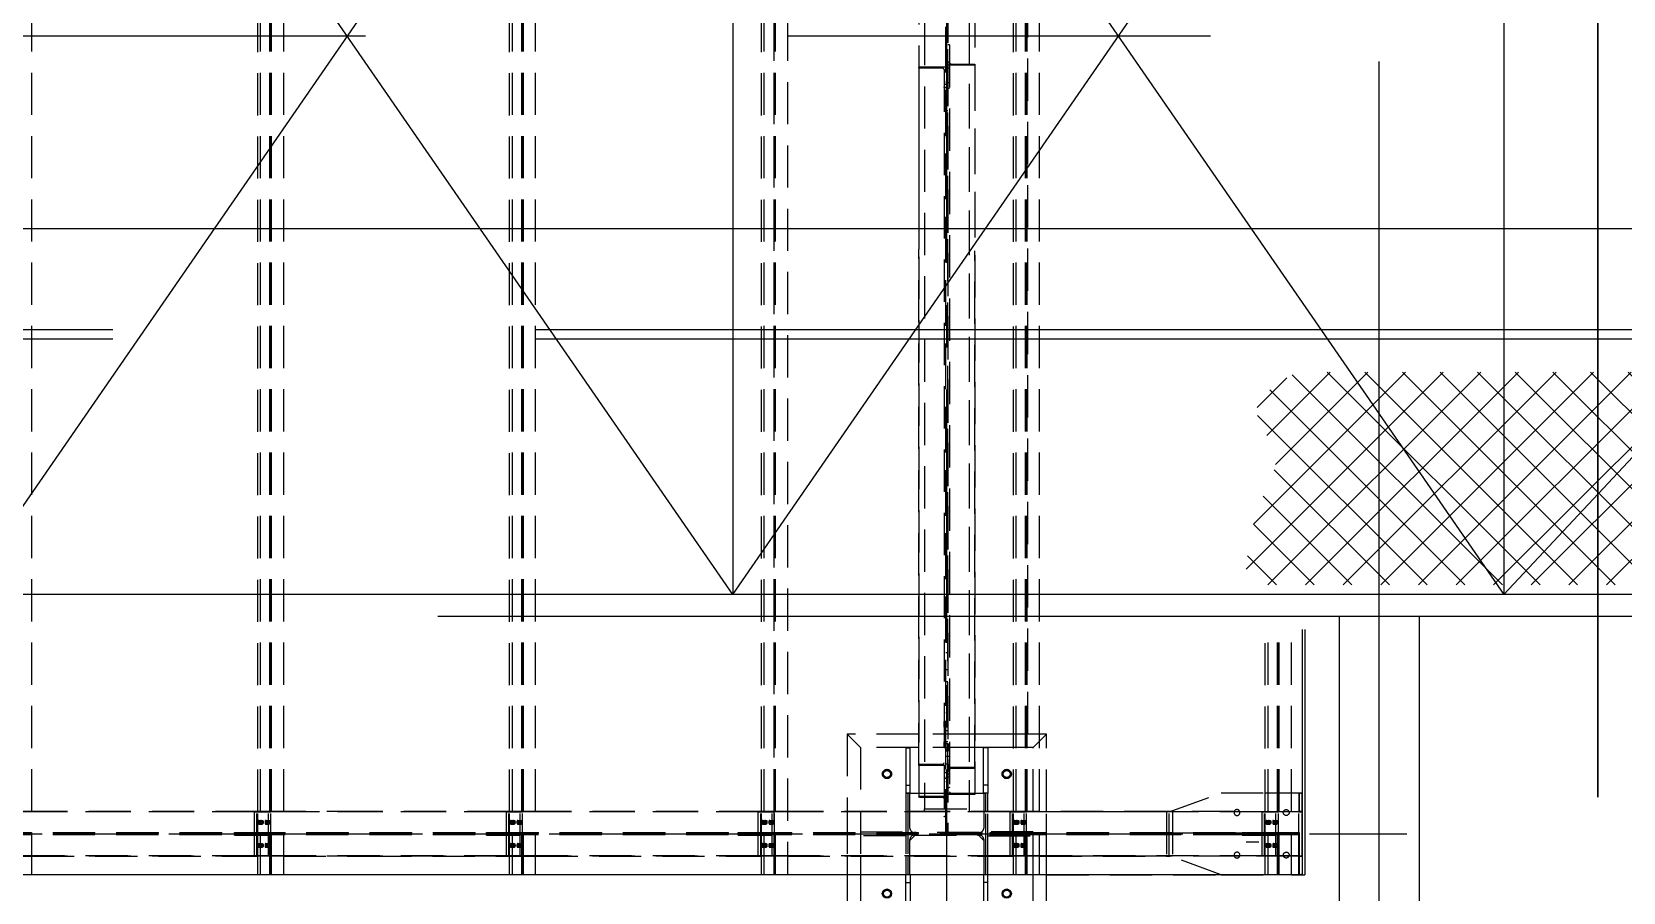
# Model space of a CAD drawing. Header units: millimetres. Extents: x 0 to 42050, y 0 to 29700.
# Drawn here: x 36921 to 37519, y 21353 to 21677 of the extents above; entities that cross this region are included whole.
import ezdxf

# ---------------------------------------------------------------- set-up
doc = ezdxf.new("R2010")
doc.units = ezdxf.units.MM
doc.header["$LTSCALE"] = 50
for name, pattern in [('CENTER2', [28.575, 19.05, -3.175, 3.175, -3.175]), ('HIDDEN2', [4.7625, 3.175, -1.5875]), ('PHANTOM', [63.5, 31.75, -6.35, 6.35, -6.35, 6.35, -6.35]), ('PHANTOM2', [31.75, 15.875, -3.175, 3.175, -3.175, 3.175, -3.175])]:
    doc.linetypes.add(name, pattern=pattern)
for name, color, linetype in [('ESTRUTURA EXISTENTE', 7, 'Continuous'), ('EXISTENTE', 8, 'PHANTOM2'), ('SDM', 7, 'Continuous'), ('TC1', 8, 'CENTER2'), ('TDM', 2, 'Continuous'), ('TR', 7, 'Continuous')]:
    doc.layers.add(name, color=color, linetype=linetype)
doc.layers.add('HIDDEN', color=8, linetype='HIDDEN2', transparency=0.4)
doc.layers.add('TLM', color=1, linetype='PHANTOM', lineweight=30)

# ---------------------------------------------------------------- blocks, each defined once
blk = doc.blocks.new('A$C0860f657')
at = {"layer": 'HIDDEN'}
for p, q in [((1079.5, -2559.3), (1079.5, 5898.7)), ((1115, 5898.7), (1115, -2559.3)), ((1116.2, -2559.3), (1116.2, 5898.7)), ((1167.1, 5898.7), (1167.1, -2559.3)), ((2026.3, -2559.3), (2026.3, 5598.7)), ((2061.8, -2559.3), (2061.8, 5598.7)), ((2063, -2559.3), (2063, 5598.7)), ((2113.9, -2559.3), (2113.9, 5598.7)), ((-1673.2, -2559.3), (-1673.2, 3748.7)), ((-814.1, -2559.3), (-814.1, 3748.7)), ((-778.6, -2559.3), (-778.6, 3748.7)), ((-777.4, -2559.3), (-777.4, 3748.7)), ((-772.3, -2559.3), (-772.3, 3748.7)), ((-726.4, -2559.3), (-726.4, 3748.7)), ((132.7, -2559.3), (132.7, 3748.7)), ((168.2, -2559.3), (168.2, 3748.7)), ((169.4, -2559.3), (169.4, 3748.7)), ((174.5, -2559.3), (174.5, 3748.7)), ((220.3, -2559.3), (220.3, 3748.7)), ((1121.3, -2559.3), (1121.3, 3699.3)), ((2068.1, -2559.3), (2068.1, 3699.3)), ((1761.7, -2400.4), (1761.7, 3589.7)), ((1769.6, 3589.7), (1769.6, -2400.4)), ((1761.7, -2148.4), (1761.7, 3530.5)), ((1761.9, -2396.3), (1761.9, 3585.7)), ((1769.5, 3585.7), (1769.5, -2396.3)), ((-824.4, -2322.8), (-824.4, 3512.2)), ((122.4, -2322.8), (122.4, 3512.2)), ((1069.2, -2322.8), (1069.2, 3512.2)), ((1682.2, 3501.2), (1682.2, -2311.8)), ((1849.2, 3511.2), (1849.2, -2321.8)), ((1849.2, 3501.2), (1849.2, -2311.8)), ((2016, -2322.8), (2016, 3512.2)), ((1769.6, -2232.3), (1769.6, 3446.5)), ((2070.7, -2030.3), (2070.7, 3219.7)), ((1660.1, 1511.6), (1660.1, -207.3)), ((1871.2, 710.7), (1871.2, -213.4)), ((1769.6, 562.6), (1772.8, 562.6)), ((1776, 560.1), (1776, -2247.3)), ((1660.1, 478.7), (1660.1, -2145.9)), ((1660.1, 478.7), (1761.7, 478.7)), ((1776, 496.1), (1761.7, 496.1)), ((1871.2, 484.7), (1769.6, 484.7)), ((1782.4, 489.6), (1868, 489.6)), ((1871.2, 487.2), (1871.2, 484.7)), ((1871.2, 484.7), (1871.2, -2154.4)), ((1871.2, 484.7), (1871.2, 484.7)), ((1748.9, 473.8), (1663.3, 473.8)), ((1755.3, 468.8), (1755.3, -2338.6)), ((1776, 474.1), (1761.7, 474.1)), ((1769.6, 423.7), (1761.7, 423.7)), ((1776, 419), (1761.7, 419)), ((1769.6, 412.2), (1755.3, 412.2)), ((1769.6, 390.2), (1755.3, 390.2)), ((1761.7, 400.8), (1758.5, 400.8)), ((1776, 397), (1761.7, 397)), ((1769.6, 335.1), (1755.3, 335.1)), ((1769.6, 313.1), (1755.3, 313.1)), ((1761.7, 279.9), (1769.6, 279.9)), ((1761.7, 231.3), (1769.6, 231.3)), ((1761.7, 215.7), (1769.6, 215.7)), ((1761.7, 118.1), (1769.6, 118.1)), ((1761.7, 53.9), (1769.6, 53.9)), ((1660.1, -2148.4), (1660.1, -207.3)), ((1871.2, -2154.4), (1871.2, -213.4)), ((2962.7, -2322.8), (2962.7, -1637.5)), ((2973.1, -2559.3), (2973.1, -1637.5)), ((3008.6, -2559.3), (3008.6, -1637.5)), ((3009.8, -2559.3), (3009.8, -1637.5)), ((3014.9, -2559.3), (3014.9, -1637.5)), ((3060.7, -2559.3), (3060.7, -1637.5)), ((3110.7, -1637.5), (3110.7, -2559.3)), ((1761.7, -1723.6), (1769.6, -1723.6)), ((1761.7, -1787.9), (1769.6, -1787.9)), ((1761.7, -1832.4), (1769.6, -1832.4)), ((1761.7, -1885.4), (1769.6, -1885.4)), ((1761.7, -1896.6), (1769.6, -1896.6)), ((1769.6, -1901), (1761.7, -1901)), ((1761.7, -1949.6), (1769.6, -1949.6)), ((1390.7, -2030.3), (1440.7, -2080.3)), ((1660.1, -2030.3), (1390.7, -2030.3)), ((1390.7, -2030.3), (1390.7, -2321.8)), ((1871.2, -2030.3), (1660.1, -2030.3)), ((1761.7, -1982.8), (1755.3, -1982.8)), ((1761.7, -2004.8), (1755.3, -2004.8)), ((1769.6, -1982.8), (1761.7, -1982.8)), ((1761.7, -1994.2), (1769.6, -1994.2)), ((1769.6, -2004.8), (1761.7, -2004.8)), ((1761.7, -2016.2), (1769.6, -2016.2)), ((2016, -2030.3), (1871.2, -2030.3)), ((2113.9, -2030.3), (2016, -2030.3)), ((2113.9, -2057.1), (2140.7, -2030.3)), ((2140.7, -2030.3), (2113.9, -2030.3)), ((2140.7, -2321.8), (2140.7, -2030.3)), ((1440.7, -2080.3), (1440.7, -2321.8)), ((1660.1, -2080.3), (1440.7, -2080.3)), ((1611.4, -2081.8), (1627.3, -2081.8)), ((1611.4, -2081.8), (1611.4, -2222.8)), ((1627.3, -2222.8), (1627.3, -2081.8)), ((1871.2, -2080.3), (1660.1, -2080.3)), ((1761.7, -2059.9), (1755.3, -2059.9)), ((1761.7, -2081.9), (1755.3, -2081.9)), ((1758.5, -2070.5), (1761.7, -2070.5)), ((1761.7, -2058.4), (1769.6, -2058.4)), ((1769.6, -2059.9), (1761.7, -2059.9)), ((1769.6, -2066.7), (1761.7, -2066.7)), ((1769.6, -2081.9), (1761.7, -2081.9)), ((1769.6, -2088.7), (1761.7, -2088.7)), ((1761.7, -2091.6), (1776, -2091.6)), ((1769.6, -2066.7), (1776, -2066.7)), ((1769.6, -2088.7), (1776, -2088.7)), ((2016, -2080.3), (1871.2, -2080.3)), ((1919.9, -2081.8), (1904, -2081.8)), ((1904, -2222.8), (1904, -2081.8)), ((1919.9, -2081.8), (1919.9, -2222.8)), ((2090.7, -2080.3), (2016, -2080.3)), ((2090.7, -2080.3), (2113.9, -2057.1)), ((2090.7, -2559.3), (2090.7, -2080.3)), ((1660.1, -2148.4), (1660.1, -2145.9)), ((1682.2, -2148.4), (1660.1, -2148.4)), ((1660.1, -2148.4), (1660.1, -2252.8)), ((1663.3, -2143.5), (1682.2, -2143.5)), ((1682.2, -2143.5), (1748.9, -2143.5)), ((1761.7, -2148.4), (1682.2, -2148.4)), ((1761.7, -2093.4), (1769.6, -2093.4)), ((1761.7, -2113.6), (1776, -2113.6)), ((1769.6, -2143.8), (1761.7, -2143.8)), ((1769.6, -2143.8), (1776, -2143.8)), ((1769.6, -2175.5), (1755.3, -2175.5)), ((1769.6, -2197.5), (1755.3, -2197.5)), ((1769.6, -2165.8), (1761.7, -2165.8)), ((1761.7, -2168.7), (1776, -2168.7)), ((1761.7, -2190.7), (1776, -2190.7)), ((1761.7, -2208.7), (1769.6, -2208.7)), ((1769.6, -2154.4), (1849.2, -2154.4)), ((1769.6, -2165.8), (1776, -2165.8)), ((1769.6, -2179.3), (1772.8, -2179.3)), ((1849.2, -2159.3), (1782.4, -2159.3)), ((1849.2, -2154.4), (1871.2, -2154.4)), ((1868, -2159.3), (1849.2, -2159.3)), ((1871.2, -2154.4), (1871.2, -2156.9)), ((1871.2, -2156.9), (1871.2, -2252.8)), ((1611.4, -2222.8), (1627.3, -2222.8)), ((1611.4, -2222.8), (1611.4, -2252.8)), ((1611.4, -2252.8), (1611.7, -2252.8)), ((1627.1, -2252.8), (1611.7, -2252.8)), ((1611.7, -2252.8), (1611.7, -2321.8)), ((1611.7, -2252.8), (1619.4, -2252.8)), ((1619.4, -2252.8), (1619.4, -2321.8)), ((1619.4, -2252.8), (1682.2, -2252.8)), ((1627.1, -2252.8), (1627.1, -2252.8)), ((1627.1, -2384.3), (1627.1, -2252.8)), ((1627.3, -2252.8), (1627.3, -2222.8)), ((1660.1, -2252.8), (1660.1, -2265.7)), ((1660.1, -2263.2), (1761.7, -2263.2)), ((1748.9, -2268.1), (1663.3, -2268.1)), ((1682.2, -2252.8), (1849.2, -2252.8)), ((1769.6, -2252.6), (1755.3, -2252.6)), ((1772.8, -2232.3), (1769.6, -2232.3)), ((1871.2, -2257.1), (1769.6, -2257.1)), ((1782.4, -2252.2), (1868, -2252.2)), ((1849.2, -2252.8), (1912, -2252.8)), ((1871.2, -2252.8), (1871.2, -2257.1)), ((1919.9, -2222.8), (1904, -2222.8)), ((1904, -2252.8), (1904, -2222.8)), ((1919.7, -2252.8), (1904.3, -2252.8)), ((1904.3, -2252.8), (1904.3, -2384.3)), ((1912, -2321.8), (1912, -2252.8)), ((1919.7, -2321.8), (1919.7, -2252.8)), ((1919.9, -2252.8), (1919.7, -2252.8)), ((1919.9, -2222.8), (1919.9, -2252.8)), ((2601.2, -2322.8), (2796.2, -2251.3)), ((2796.2, -2251.3), (2962.7, -2251.3)), ((2962.7, -2251.3), (3060.7, -2251.3)), ((3060.7, -2251.3), (3101.2, -2251.3)), ((3088.5, -2251.3), (3101.2, -2251.3)), ((3088.5, -2251.3), (3088.5, -2322.8)), ((3091.2, -2251.3), (3101.2, -2253.6)), ((3091.2, -2559.3), (3091.2, -2251.3)), ((3101.2, -2322.8), (3101.2, -2251.3)), ((-1673.2, -2321.8), (-1771.2, -2321.8)), ((-1673.2, -2322.8), (-1771.2, -2322.8)), ((-824.4, -2321.8), (-1673.2, -2321.8)), ((-836.4, -2322.8), (-1673.2, -2322.8)), ((-824.4, -2322.8), (-1673.2, -2322.8)), ((-836.4, -2322.8), (-784.3, -2322.8)), ((-836.4, -2400.6), (-836.4, -2322.8)), ((-827.5, -2487.8), (-827.5, -2322.8)), ((-726.4, -2321.8), (-824.4, -2321.8)), ((-726.4, -2322.8), (-824.4, -2322.8)), ((-824.4, -2487.8), (-824.4, -2322.8)), ((-784.3, -2322.8), (-775.4, -2322.8)), ((-784.3, -2487.8), (-784.3, -2322.8)), ((-775.4, -2487.8), (-775.4, -2322.8)), ((-405.3, -2321.8), (-726.4, -2321.8)), ((110.4, -2322.8), (-726.4, -2322.8)), ((122.4, -2322.8), (-726.4, -2322.8)), ((122.4, -2321.8), (-405.3, -2321.8)), ((110.4, -2322.8), (162.5, -2322.8)), ((110.4, -2400.6), (110.4, -2322.8)), ((119.3, -2487.8), (119.3, -2322.8)), ((220.3, -2321.8), (122.4, -2321.8)), ((220.3, -2322.8), (122.4, -2322.8)), ((122.4, -2487.8), (122.4, -2322.8)), ((162.5, -2322.8), (171.4, -2322.8)), ((162.5, -2487.8), (162.5, -2322.8)), ((171.4, -2487.8), (171.4, -2322.8)), ((1069.2, -2321.8), (220.3, -2321.8)), ((1057.1, -2322.8), (220.3, -2322.8)), ((1069.2, -2322.8), (220.3, -2322.8)), ((1057.1, -2322.8), (1109.3, -2322.8)), ((1057.1, -2400.6), (1057.1, -2322.8)), ((1066.1, -2487.8), (1066.1, -2322.8)), ((1167.1, -2321.8), (1069.2, -2321.8)), ((1167.1, -2322.8), (1069.2, -2322.8)), ((1069.2, -2487.8), (1069.2, -2322.8)), ((1109.3, -2322.8), (1118.2, -2322.8)), ((1109.3, -2487.8), (1109.3, -2322.8)), ((1118.2, -2487.8), (1118.2, -2322.8)), ((2016, -2321.8), (1167.1, -2321.8)), ((2003.9, -2322.8), (1167.1, -2322.8)), ((2016, -2322.8), (1167.1, -2322.8)), ((1390.7, -2321.8), (1390.7, -2488.8)), ((1440.7, -2321.8), (1440.7, -2488.8)), ((1611.7, -2321.8), (1611.7, -2488.8)), ((1619.4, -2321.8), (1619.4, -2488.8)), ((1682.2, -2311.8), (1849.2, -2311.8)), ((1682.2, -2321.8), (1682.2, -2311.8)), ((1682.2, -2321.8), (1682.2, -2321.8)), ((1769.6, -2274.6), (1755.3, -2274.6)), ((1769.5, -2321.8), (1769.5, -2321.8)), ((1849.2, -2311.8), (1849.2, -2321.8)), ((1849.2, -2311.8), (1849.2, -2321.8)), ((1849.2, -2321.8), (1849.2, -2321.8)), ((1849.2, -2321.8), (1849.2, -2321.8)), ((1912, -2488.8), (1912, -2321.8)), ((1919.7, -2488.8), (1919.7, -2321.8)), ((2003.9, -2322.8), (2056.1, -2322.8)), ((2003.9, -2400.6), (2003.9, -2322.8)), ((2012.9, -2487.8), (2012.9, -2322.8)), ((2113.9, -2321.8), (2016, -2321.8)), ((2113.9, -2322.8), (2016, -2322.8)), ((2016, -2487.8), (2016, -2322.8)), ((2056.1, -2322.8), (2065, -2322.8)), ((2056.1, -2487.8), (2056.1, -2322.8)), ((2065, -2487.8), (2065, -2322.8)), ((2591.2, -2321.8), (2113.9, -2321.8)), ((2950.7, -2322.8), (2113.9, -2322.8)), ((2601.2, -2322.8), (2113.9, -2322.8)), ((2140.7, -2488.8), (2140.7, -2321.8)), ((2601.2, -2321.8), (2591.2, -2321.8)), ((2591.2, -2321.8), (2591.2, -2322.8)), ((2591.2, -2322.8), (2591.2, -2487.8)), ((2603.9, -2321.8), (2601.2, -2321.8)), ((2601.2, -2322.8), (2601.2, -2321.8)), ((2601.2, -2321.8), (2601.2, -2321.8)), ((2601.2, -2322.8), (2601.2, -2322.8)), ((2601.2, -2487.8), (2601.2, -2322.8)), ((2845.8, -2321.8), (2603.9, -2321.8)), ((2613.9, -2322.8), (2613.9, -2487.8)), ((2845.8, -2321.8), (2866.6, -2321.8)), ((2866.6, -2321.8), (3088.5, -2321.8)), ((2950.7, -2322.8), (3002.8, -2322.8)), ((2950.7, -2400.6), (2950.7, -2322.8)), ((2959.6, -2487.8), (2959.6, -2322.8)), ((2962.7, -2487.8), (2962.7, -2322.8)), ((3002.8, -2322.8), (3011.8, -2322.8)), ((3002.8, -2487.8), (3002.8, -2322.8)), ((3011.8, -2487.8), (3011.8, -2322.8)), ((3060.7, -2322.8), (3011.8, -2322.8)), ((3088.5, -2322.8), (3060.7, -2322.8)), ((3088.5, -2320.3), (3101.2, -2320.3)), ((3088.5, -2487.8), (3088.5, -2322.8)), ((3088.5, -2322.8), (3101.2, -2322.8)), ((3088.5, -2487.8), (3088.5, -2322.8)), ((3101.2, -2487.8), (3101.2, -2322.8)), ((-820.1, -2354.6), (-806.4, -2354.6)), ((-820.1, -2368.6), (-806.4, -2368.6)), ((-794.4, -2354.6), (-780.7, -2354.6)), ((-794.4, -2368.6), (-780.7, -2368.6)), ((126.7, -2354.6), (140.4, -2354.6)), ((126.7, -2368.6), (140.4, -2368.6)), ((152.3, -2354.6), (166, -2354.6)), ((152.3, -2368.6), (166, -2368.6)), ((1073.5, -2354.6), (1087.2, -2354.6)), ((1073.5, -2368.6), (1087.2, -2368.6)), ((1099.1, -2354.6), (1112.8, -2354.6)), ((1099.1, -2368.6), (1112.8, -2368.6)), ((1761.7, -2341.1), (1758.5, -2341.1)), ((1761.9, -2386.5), (1769.5, -2386.5)), ((2020.3, -2354.6), (2034, -2354.6)), ((2020.3, -2368.6), (2034, -2368.6)), ((2045.9, -2354.6), (2059.6, -2354.6)), ((2045.9, -2368.6), (2059.6, -2368.6)), ((2967.1, -2354.6), (2980.8, -2354.6)), ((2967.1, -2368.6), (2980.8, -2368.6)), ((2992.7, -2354.6), (3006.4, -2354.6)), ((2992.7, -2368.6), (3006.4, -2368.6)), ((-8737.1, -2402.2), (3088.5, -2402.2)), ((3088.5, -2408.4), (-8737.1, -2408.4)), ((3088.5, -2409.1), (-8597.3, -2409.1)), ((3088.5, -2401.5), (-8582.3, -2401.5)), ((-911.6, -2400.6), (-901.3, -2400.6)), ((-911.6, -2410.1), (-911.6, -2400.6)), ((-911.6, -2410.1), (-901.3, -2410.1)), ((-901.3, -2400.6), (-812.5, -2400.6)), ((-901.3, -2410.1), (-901.3, -2400.6)), ((-901.3, -2410.1), (-812.5, -2410.1)), ((-836.4, -2410.1), (-836.4, -2400.6)), ((-836.4, -2487.8), (-836.4, -2410.1)), ((-820.1, -2442.1), (-806.4, -2442.1)), ((-812.5, -2400.6), (-784.3, -2400.6)), ((-812.5, -2410.1), (-812.5, -2400.6)), ((-812.5, -2410.1), (-784.3, -2410.1)), ((-794.4, -2442.1), (-780.7, -2442.1)), ((-784.3, -2410.1), (-784.3, -2400.6)), ((35.2, -2400.6), (45.4, -2400.6)), ((35.2, -2410.1), (35.2, -2400.6)), ((35.2, -2410.1), (45.4, -2410.1)), ((45.4, -2400.6), (134.3, -2400.6)), ((45.4, -2410.1), (45.4, -2400.6)), ((45.4, -2410.1), (134.3, -2410.1)), ((110.4, -2410.1), (110.4, -2400.6)), ((110.4, -2487.8), (110.4, -2410.1)), ((126.7, -2442.1), (140.4, -2442.1)), ((134.3, -2400.6), (162.5, -2400.6)), ((134.3, -2410.1), (134.3, -2400.6)), ((134.3, -2410.1), (162.5, -2410.1)), ((152.3, -2442.1), (166, -2442.1)), ((162.5, -2410.1), (162.5, -2400.6)), ((982, -2400.6), (992.2, -2400.6)), ((982, -2410.1), (982, -2400.6)), ((982, -2410.1), (992.2, -2410.1)), ((992.2, -2400.6), (1081.1, -2400.6)), ((992.2, -2410.1), (992.2, -2400.6)), ((992.2, -2410.1), (1081.1, -2410.1)), ((1057.1, -2410.1), (1057.1, -2400.6)), ((1057.1, -2487.8), (1057.1, -2410.1)), ((1073.5, -2442.1), (1087.2, -2442.1)), ((1081.1, -2400.6), (1109.3, -2400.6)), ((1081.1, -2410.1), (1081.1, -2400.6)), ((1081.1, -2410.1), (1109.3, -2410.1)), ((1099.1, -2442.1), (1112.8, -2442.1)), ((1109.3, -2410.1), (1109.3, -2400.6)), ((1440.7, -2397.4), (1611.7, -2397.4)), ((1611.7, -2413.3), (1440.7, -2413.3)), ((1581.7, -2397.4), (1581.7, -2413.3)), ((1627.1, -2430.3), (1647.1, -2410.3)), ((1627.1, -2557.8), (1627.1, -2426.4)), ((1888.2, -2400.4), (1643.2, -2400.4)), ((1643.2, -2410.3), (1888.2, -2410.3)), ((1769.6, -2400.4), (1761.7, -2400.4)), ((1761.9, -2401.5), (1761.9, -2396.3)), ((1769.5, -2396.3), (1769.5, -2401.5)), ((1769.5, -2401.5), (1769.5, -2396.3)), ((1884.3, -2410.3), (1904.3, -2430.3)), ((1904.3, -2426.4), (1904.3, -2557.8)), ((2090.7, -2397.4), (1919.7, -2397.4)), ((1919.7, -2413.3), (2090.7, -2413.3)), ((1928.8, -2400.6), (1939, -2400.6)), ((1928.8, -2410.1), (1928.8, -2400.6)), ((1928.8, -2410.1), (1939, -2410.1)), ((1939, -2400.6), (2027.9, -2400.6)), ((1939, -2410.1), (1939, -2400.6)), ((1939, -2410.1), (2027.9, -2410.1)), ((1949.7, -2397.4), (1949.7, -2413.3)), ((2003.9, -2410.1), (2003.9, -2400.6)), ((2003.9, -2487.8), (2003.9, -2410.1)), ((2020.3, -2442.1), (2034, -2442.1)), ((2027.9, -2400.6), (2056.1, -2400.6)), ((2027.9, -2410.1), (2027.9, -2400.6)), ((2027.9, -2410.1), (2056.1, -2410.1)), ((2045.9, -2442.1), (2059.6, -2442.1)), ((2056.1, -2410.1), (2056.1, -2400.6)), ((2613.9, -2402.1), (2884, -2402.1)), ((2884, -2408.5), (2613.9, -2408.5)), ((2875.5, -2400.6), (2885.8, -2400.6)), ((2875.5, -2410.1), (2875.5, -2400.6)), ((2875.5, -2410.1), (2885.8, -2410.1)), ((2884, -2402.1), (2884, -2408.5)), ((2884, -2402.2), (3088.5, -2402.2)), ((2885.8, -2400.6), (2974.7, -2400.6)), ((2885.8, -2410.1), (2885.8, -2400.6)), ((2885.8, -2410.1), (2974.7, -2410.1)), ((2890.7, -2435.2), (2938.9, -2435.2)), ((2950.7, -2410.1), (2950.7, -2400.6)), ((2950.7, -2487.8), (2950.7, -2410.1)), ((2967.1, -2442.1), (2980.8, -2442.1)), ((2974.7, -2400.6), (3002.8, -2400.6)), ((2974.7, -2410.1), (2974.7, -2400.6)), ((2974.7, -2410.1), (3002.8, -2410.1)), ((2992.7, -2442.1), (3006.4, -2442.1)), ((3002.8, -2410.1), (3002.8, -2400.6)), ((-1771.2, -2488.8), (-1673.2, -2488.8)), ((-1673.2, -2487.8), (-1722.2, -2487.8)), ((-836.4, -2487.8), (-1673.2, -2487.8)), ((-824.4, -2488.8), (-1673.2, -2488.8)), ((-1673.2, -2488.8), (-824.4, -2488.8)), ((-784.3, -2487.8), (-836.4, -2487.8)), ((-824.4, -2559.3), (-824.4, -2487.8)), ((-726.4, -2488.8), (-824.4, -2488.8)), ((-820.1, -2456.1), (-806.4, -2456.1)), ((-794.4, -2456.1), (-780.7, -2456.1)), ((-775.4, -2487.8), (-784.3, -2487.8)), ((-726.4, -2487.8), (-775.4, -2487.8)), ((110.4, -2487.8), (-726.4, -2487.8)), ((-405.3, -2488.8), (-726.4, -2488.8)), ((-726.4, -2488.8), (-405.3, -2488.8)), ((122.4, -2488.8), (-405.3, -2488.8)), ((-405.3, -2488.8), (122.4, -2488.8)), ((162.5, -2487.8), (110.4, -2487.8)), ((122.4, -2559.3), (122.4, -2487.8)), ((122.4, -2488.8), (220.3, -2488.8)), ((126.7, -2456.1), (140.4, -2456.1)), ((152.3, -2456.1), (166, -2456.1)), ((171.4, -2487.8), (162.5, -2487.8)), ((220.3, -2487.8), (171.4, -2487.8)), ((1057.1, -2487.8), (220.3, -2487.8)), ((1069.2, -2488.8), (220.3, -2488.8)), ((220.3, -2488.8), (1069.2, -2488.8)), ((1109.3, -2487.8), (1057.1, -2487.8)), ((1069.2, -2559.3), (1069.2, -2487.8)), ((1167.1, -2488.8), (1069.2, -2488.8)), ((1073.5, -2456.1), (1087.2, -2456.1)), ((1099.1, -2456.1), (1112.8, -2456.1)), ((1118.2, -2487.8), (1109.3, -2487.8)), ((1167.1, -2487.8), (1118.2, -2487.8)), ((2003.9, -2487.8), (1167.1, -2487.8)), ((2016, -2488.8), (1167.1, -2488.8)), ((1167.1, -2488.8), (2016, -2488.8)), ((1390.7, -2488.8), (1390.7, -2559.3)), ((1440.7, -2488.8), (1440.7, -2559.3)), ((1611.7, -2488.8), (1611.7, -2557.8)), ((1619.4, -2488.8), (1619.4, -2557.8)), ((1912, -2557.8), (1912, -2488.8)), ((1919.7, -2557.8), (1919.7, -2488.8)), ((2056.1, -2487.8), (2003.9, -2487.8)), ((2016, -2559.3), (2016, -2487.8)), ((2113.9, -2488.8), (2016, -2488.8)), ((2020.3, -2456.1), (2034, -2456.1)), ((2045.9, -2456.1), (2059.6, -2456.1)), ((2065, -2487.8), (2056.1, -2487.8)), ((2113.9, -2487.8), (2065, -2487.8)), ((2950.7, -2487.8), (2113.9, -2487.8)), ((2591.2, -2488.8), (2113.9, -2488.8)), ((2113.9, -2488.8), (2591.2, -2488.8)), ((2140.7, -2559.3), (2140.7, -2488.8)), ((2591.2, -2487.8), (2591.2, -2488.8)), ((2591.2, -2488.8), (2601.2, -2488.8)), ((2796.2, -2559.3), (2601.2, -2487.8)), ((2601.2, -2487.8), (2601.2, -2487.8)), ((2601.2, -2488.8), (2601.2, -2487.8)), ((2601.2, -2488.8), (2603.9, -2488.8)), ((3088.5, -2488.8), (2601.2, -2488.8)), ((2866.6, -2488.8), (2845.8, -2488.8)), ((3002.8, -2487.8), (2950.7, -2487.8)), ((2962.7, -2559.3), (2962.7, -2487.8)), ((2967.1, -2456.1), (2980.8, -2456.1)), ((2992.7, -2456.1), (3006.4, -2456.1)), ((3011.8, -2487.8), (3002.8, -2487.8)), ((3060.7, -2487.8), (3011.8, -2487.8)), ((3088.5, -2487.8), (3060.7, -2487.8)), ((3088.5, -2487.8), (3101.2, -2487.8)), ((3088.5, -2559.3), (3088.5, -2487.8)), ((3101.2, -2490.4), (3088.5, -2490.4)), ((3101.2, -2487.8), (3101.2, -2559.3)), ((-814.8, -2559.3), (-824.4, -2559.3)), ((-780.8, -2559.3), (-814.8, -2559.3)), ((-780.5, -2559.3), (-780.8, -2559.3)), ((-772.3, -2559.3), (-780.5, -2559.3)), ((-726.4, -2559.3), (-772.3, -2559.3)), ((132, -2559.3), (122.4, -2559.3)), ((166, -2559.3), (132, -2559.3)), ((166.3, -2559.3), (166, -2559.3)), ((174.5, -2559.3), (166.3, -2559.3)), ((220.3, -2559.3), (174.5, -2559.3)), ((1078.8, -2559.3), (1069.2, -2559.3)), ((1112.8, -2559.3), (1078.8, -2559.3)), ((1113.1, -2559.3), (1112.8, -2559.3)), ((1121.3, -2559.3), (1113.1, -2559.3)), ((1167.1, -2559.3), (1121.3, -2559.3)), ((1611.4, -2559.3), (1611.4, -2557.8)), ((1611.4, -2557.8), (1611.7, -2557.8)), ((1611.7, -2557.8), (1619.4, -2557.8)), ((1619.4, -2557.8), (1912, -2557.8)), ((1627.3, -2557.8), (1627.3, -2559.3)), ((1904, -2557.8), (1904, -2559.3)), ((1912, -2557.8), (1919.7, -2557.8)), ((1919.9, -2557.8), (1919.7, -2557.8)), ((1919.9, -2559.3), (1919.9, -2557.8)), ((2140.7, -2559.3), (2796.2, -2559.3)), ((2796.2, -2559.3), (2962.7, -2559.3)), ((2972.4, -2559.3), (2962.7, -2559.3)), ((3006.3, -2559.3), (2972.4, -2559.3)), ((3006.7, -2559.3), (3006.3, -2559.3)), ((3014.9, -2559.3), (3006.7, -2559.3)), ((3060.7, -2559.3), (3014.9, -2559.3)), ((3060.7, -2559.3), (3101.2, -2559.3)), ((3088.5, -2559.3), (3101.2, -2559.3)), ((3101.2, -2557), (3091.2, -2559.3)), ((3091.2, -2559.3), (3091.2, -2559.3)), ((3101.2, -2559.3), (3110.7, -2559.3))]:
    blk.add_line(p, q, dxfattribs=at)
for centre, radius in [((1540.7, -2180.3), 17.5), ((1540.7, -2180.3), 16), ((1540.7, -2180.3), 13), ((1990.7, -2180.3), 17.5), ((1990.7, -2180.3), 16), ((1990.7, -2180.3), 13), ((3041.2, -2325.3), 11), ((3041.2, -2485.3), 11)]:
    blk.add_circle(centre, radius, dxfattribs=at)
for centre, radius, start, end in [((2856.2, -2325.3), 11, 166.86344, 13.11012), ((2856.2, -2325.3), 11, 13.13656, 166.86344), ((1643.2, -2384.3), 16.1, 180, 270), ((1888.2, -2384.3), 16.1, 270, 0), ((1643.2, -2426.4), 16.1, 90, 180), ((1779.3, -2396.3), 9.8, 179.96488, 180), ((1888.2, -2426.4), 16.1, 360, 90), ((2856.2, -2485.3), 11, 346.86344, 193.13346), ((2856.2, -2485.3), 11, 193.13656, 346.86344)]:
    blk.add_arc(centre, radius, start, end, dxfattribs=at)
at = {"layer": 'HIDDEN', "extrusion": (0, 0, -1)}
for centre, major_axis, ratio, start_param, end_param in [((1772.8, 560.1), (3.2, 0), 0.766397, -1.570796, 0), ((1868, 487.2), (3.2, 0), 0.766397, -1.570796, -0.065782), ((1868, 487.2), (3.2, 0), 0.766397, -0.065782, 0), ((1663.3, 476.2), (-3.2, 0), 0.766397, -1.570796, 0), ((1758.5, 403.2), (-3.2, 0), 0.766397, -1.570796, 0), ((1755.3, -1993.8), (0, 11), 0.000001, -3.380968, 2.902217), ((1755.3, -2070.9), (0, 11), 0.000001, -3.380968, 2.902217), ((1758.5, -2072.9), (-3.2, 0), 0.766397, 0.000002, 1.570798), ((1769.6, -2077.7), (0, 11), 0.000001, -4.648637, 1.634548), ((1663.3, -2145.9), (-3.2, 0), 0.766397, 0.000002, 1.570798), ((1769.6, -2154.8), (0, 11), 0.000001, -4.648637, 1.634548), ((1772.8, -2181.7), (3.2, 0), 0.766397, -1.570796, 0), ((1868, -2156.9), (3.2, 0), 0.766397, 0.000002, 1.570798), ((1663.3, -2265.7), (-3.2, 0), 0.766397, -1.570796, 0), ((1772.8, -2229.8), (3.2, 0), 0.766397, 0.000002, 1.570798), ((1868, -2254.7), (3.2, 0), 0.766397, -1.570796, 0), ((-820.1, -2361.6), (0, -7), 0.34202, -3.141592653589798, 3.141592653589788), ((-811.2, -2361.6), (0, -7), 0.34202, -4.712389, 1.570796), ((-794.4, -2361.6), (0, -7), 0.34202, -3.141592653589798, 3.141592653589788), ((-785.5, -2361.6), (0, -7), 0.34202, -4.712389, 1.570796), ((126.7, -2361.6), (0, -7), 0.34202, -3.141592653589798, 3.141592653589788), ((135.6, -2361.6), (0, -7), 0.34202, -4.712389, 1.570796), ((152.3, -2361.6), (0, -7), 0.34202, -3.141592653589798, 3.141592653589788), ((161.3, -2361.6), (0, -7), 0.34202, -4.712389, 1.570796), ((1073.5, -2361.6), (0, -7), 0.34202, -3.141592653589798, 3.141592653589788), ((1082.4, -2361.6), (0, -7), 0.34202, -4.712389, 1.570796), ((1099.1, -2361.6), (0, -7), 0.34202, -3.141592653589798, 3.141592653589788), ((1108.1, -2361.6), (0, -7), 0.34202, -4.712389, 1.570796), ((1758.5, -2338.6), (-3.2, 0), 0.766397, -1.570796, 0), ((2020.3, -2361.6), (0, -7), 0.34202, -3.141592653589798, 3.141592653589788), ((2029.2, -2361.6), (0, -7), 0.34202, -4.712389, 1.570796), ((2045.9, -2361.6), (0, -7), 0.34202, -3.141592653589798, 3.141592653589788), ((2054.8, -2361.6), (0, -7), 0.34202, -4.712389, 1.570796), ((2967.1, -2361.6), (0, -7), 0.34202, -3.141592653589798, 3.141592653589788), ((2976, -2361.6), (0, -7), 0.34202, -4.712389, 1.570796), ((2992.7, -2361.6), (0, -7), 0.34202, -3.141592653589798, 3.141592653589788), ((3001.6, -2361.6), (0, -7), 0.34202, -4.712389, 1.570796), ((-820.1, -2449.1), (0, -7), 0.34202, -3.141592653589798, 3.141592653589788), ((-811.2, -2449.1), (0, -7), 0.34202, -4.712389, 1.570796), ((-794.4, -2449.1), (0, -7), 0.34202, -3.141592653589798, 3.141592653589788), ((-785.5, -2449.1), (0, -7), 0.34202, -4.712389, 1.570796), ((126.7, -2449.1), (0, -7), 0.34202, -3.141592653589798, 3.141592653589788), ((135.6, -2449.1), (0, -7), 0.34202, -4.712389, 1.570796), ((152.3, -2449.1), (0, -7), 0.34202, -3.141592653589798, 3.141592653589788), ((161.3, -2449.1), (0, -7), 0.34202, -4.712389, 1.570796), ((1073.5, -2449.1), (0, -7), 0.34202, -3.141592653589798, 3.141592653589788), ((1082.4, -2449.1), (0, -7), 0.34202, -4.712389, 1.570796), ((1099.1, -2449.1), (0, -7), 0.34202, -3.141592653589798, 3.141592653589788), ((1108.1, -2449.1), (0, -7), 0.34202, -4.712389, 1.570796), ((2020.3, -2449.1), (0, -7), 0.34202, -3.141592653589798, 3.141592653589788), ((2029.2, -2449.1), (0, -7), 0.34202, -4.712389, 1.570796), ((2045.9, -2449.1), (0, -7), 0.34202, -3.141592653589798, 3.141592653589788), ((2054.8, -2449.1), (0, -7), 0.34202, -4.712389, 1.570796), ((2967.1, -2449.1), (0, -7), 0.34202, -3.141592653589798, 3.141592653589788), ((2976, -2449.1), (0, -7), 0.34202, -4.712389, 1.570796), ((2992.7, -2449.1), (0, -7), 0.34202, -3.141592653589798, 3.141592653589788), ((3001.6, -2449.1), (0, -7), 0.34202, -4.712389, 1.570796)]:
    blk.add_ellipse(centre, major_axis=major_axis, ratio=ratio, start_param=start_param, end_param=end_param, dxfattribs=at)
at = {"layer": 'HIDDEN'}
for centre, major_axis, ratio, start_param, end_param in [((1782.4, 494.5), (6.4, 0), 0.766397, -3.141593, -1.570796), ((1748.9, 468.8), (-6.4, 0), 0.766397, -3.141593, -1.570796), ((1761.7, -1993.8), (0, 11), 0.000001, -2.902217, 3.380968), ((1761.7, -2070.9), (0, 11), 0.000001, -2.902217, 3.380968), ((1776, -2077.7), (0, -11), 0.000001, -4.776141, 1.507044), ((1748.9, -2138.6), (6.4, 0), 0.766397, -1.570798, -0.000002), ((1776, -2154.8), (0, -11), 0.000001, -4.776141, 1.507044), ((1782.4, -2164.2), (-6.4, 0), 0.766397, -1.570798, -0.000002), ((1748.9, -2273), (-6.4, 0), 0.766397, -3.141593, -1.570796), ((1782.4, -2247.3), (6.4, 0), 0.766397, -3.141593, -1.570796), ((-811.2, -2361.6), (0, -7), 0.34202, -3.141592653589788, 3.141592653589798), ((-806.4, -2361.6), (0, 7), 0.34202, -4.712389, 1.570796), ((-785.5, -2361.6), (0, -7), 0.34202, -3.141592653589788, 3.141592653589798), ((-780.7, -2361.6), (0, 7), 0.34202, -4.712389, 1.570796), ((135.6, -2361.6), (0, -7), 0.34202, -3.141592653589788, 3.141592653589798), ((140.4, -2361.6), (0, 7), 0.34202, -4.712389, 1.570796), ((161.3, -2361.6), (0, -7), 0.34202, -3.141592653589788, 3.141592653589798), ((166, -2361.6), (0, 7), 0.34202, -4.712389, 1.570796), ((1082.4, -2361.6), (0, -7), 0.34202, -3.141592653589788, 3.141592653589798), ((1087.2, -2361.6), (0, 7), 0.34202, -4.712389, 1.570796), ((1108.1, -2361.6), (0, -7), 0.34202, -3.141592653589788, 3.141592653589798), ((1112.8, -2361.6), (0, 7), 0.34202, -4.712389, 1.570796), ((2029.2, -2361.6), (0, -7), 0.34202, -3.141592653589788, 3.141592653589798), ((2034, -2361.6), (0, 7), 0.34202, -4.712389, 1.570796), ((2054.8, -2361.6), (0, -7), 0.34202, -3.141592653589788, 3.141592653589798), ((2059.6, -2361.6), (0, 7), 0.34202, -4.712389, 1.570796), ((2976, -2361.6), (0, -7), 0.34202, -3.141592653589788, 3.141592653589798), ((2980.8, -2361.6), (0, 7), 0.34202, -4.712389, 1.570796), ((3001.6, -2361.6), (0, -7), 0.34202, -3.141592653589788, 3.141592653589798), ((3006.4, -2361.6), (0, 7), 0.34202, -4.712389, 1.570796), ((-811.2, -2449.1), (0, -7), 0.34202, -3.141592653589788, 3.141592653589798), ((-806.4, -2449.1), (0, 7), 0.34202, -4.712389, 1.570796), ((-785.5, -2449.1), (0, -7), 0.34202, -3.141592653589788, 3.141592653589798), ((-780.7, -2449.1), (0, 7), 0.34202, -4.712389, 1.570796), ((135.6, -2449.1), (0, -7), 0.34202, -3.141592653589788, 3.141592653589798), ((140.4, -2449.1), (0, 7), 0.34202, -4.712389, 1.570796), ((161.3, -2449.1), (0, -7), 0.34202, -3.141592653589788, 3.141592653589798), ((166, -2449.1), (0, 7), 0.34202, -4.712389, 1.570796), ((1082.4, -2449.1), (0, -7), 0.34202, -3.141592653589788, 3.141592653589798), ((1087.2, -2449.1), (0, 7), 0.34202, -4.712389, 1.570796), ((1108.1, -2449.1), (0, -7), 0.34202, -3.141592653589788, 3.141592653589798), ((1112.8, -2449.1), (0, 7), 0.34202, -4.712389, 1.570796), ((2029.2, -2449.1), (0, -7), 0.34202, -3.141592653589788, 3.141592653589798), ((2034, -2449.1), (0, 7), 0.34202, -4.712389, 1.570796), ((2054.8, -2449.1), (0, -7), 0.34202, -3.141592653589788, 3.141592653589798), ((2059.6, -2449.1), (0, 7), 0.34202, -4.712389, 1.570796), ((2884, -2392.4), (-28.7, 0), 0.34202, 1.570779, 1.570796), ((2976, -2449.1), (0, -7), 0.34202, -3.141592653589788, 3.141592653589798), ((2980.8, -2449.1), (0, 7), 0.34202, -4.712389, 1.570796), ((3001.6, -2449.1), (0, -7), 0.34202, -3.141592653589788, 3.141592653589798), ((3006.4, -2449.1), (0, 7), 0.34202, -4.712389, 1.570796)]:
    blk.add_ellipse(centre, major_axis=major_axis, ratio=ratio, start_param=start_param, end_param=end_param, dxfattribs=at)
blk.add_rational_spline([(2629.6, -2402.2), (2756.8, -2402.2), (2884, -2402.2)], [1.00076506346, 1.00076324525, 1.00075963676], degree=2, dxfattribs=at)
at = {"layer": 'TC1'}
for p, q in [((1765.7, -3115.9), (1765.7, 4305.3)), ((-21160.4, -2405.3), (3494.6, -2405.3))]:
    blk.add_line(p, q, dxfattribs=at)
blk = doc.blocks.new('A$Cb39763ff')
at = {"layer": 'ESTRUTURA EXISTENTE'}
for p, q in [((-287.9, 2346), (-287.9, 3267.8)), ((-280, 3267.8), (-280, 2346)), ((-287.9, 2346), (-6126.8, 2346)), ((-2000, 2346), (-2000, 2125)), ((-1950, 2346), (-1950, 2175)), ((-1779.3, 2317.5), (-1779.3, 2346)), ((-1763.4, 2346), (-1763.4, 2317.5)), ((-1486.7, 2346), (-1486.7, 2317.5)), ((-1470.8, 2317.5), (-1470.8, 2346)), ((-1300, 2175), (-1300, 2346)), ((-1250, 2125), (-1250, 2346)), ((-299.5, 2346), (-299.5, 2346)), ((-287.9, 2346), (-280, 2346)), ((-1779.3, 2176.5), (-1779.3, 2317.5)), ((-1779.3, 2317.5), (-1763.4, 2317.5)), ((-1763.4, 2317.5), (-1763.4, 2176.5)), ((-1470.8, 2317.5), (-1486.7, 2317.5)), ((-1486.7, 2317.5), (-1486.7, 2176.5)), ((-1470.8, 2176.5), (-1470.8, 2317.5))]:
    blk.add_line(p, q, dxfattribs=at)
for centre, radius in [((-1850, 2275), 17.5), ((-1850, 2275), 16), ((-1850, 2275), 13), ((-1400, 2275), 17.5), ((-1400, 2275), 16), ((-1400, 2275), 13)]:
    blk.add_circle(centre, radius, dxfattribs=at)
blk = doc.blocks.new('A$C8ff1fb60')
at = {"layer": 'HIDDEN'}
h = blk.add_hatch(dxfattribs=at)
h.set_pattern_fill('ANSI37', color=256, scale=80, style=0)
h.set_pattern_definition([(45, (-60250.229, -3999.764), (-7.0710678, 7.0710678), []), (135, (-60250.229, -3999.764), (-7.0710678, -7.0710678), [])])
edge = h.paths.add_edge_path()
edge.add_line((810.61, 1517.14), (627.47, 1517.14))
edge.add_spline(control_points=[(627.47, 1517.14), (628.49, 1528.36), (630, 1544.84), (643.32, 1566.31), (625.44, 1584.23), (639.38, 1592.63), (646.87, 1597.14)], knot_values=[0, 0, 0, 0, 340.747216, 499.937514, 679.992254, 889.041728, 889.041728, 889.041728, 889.041728], degree=3, periodic=0)
edge.add_line((646.87, 1597.14), (810.61, 1597.14))
edge.add_line((810.61, 1597.14), (810.61, 1517.14))
at = {"layer": 'EXISTENTE'}
for p, q in [((1154.54, 1613.04), (-5307.88, 1613.04)), ((1154.54, 1609.54), (-5307.88, 1609.54)), ((1118.04, 1505.32), (-4782.03, 1505.33)), ((662.99, 1505.32), (662.99, 1174.06)), ((693.09, 1505.32), (693.09, 1174.06))]:
    blk.add_line(p, q, dxfattribs=at)
at = {"layer": 'TC1'}
for p, q in [((678.04, -667.33), (678.04, 2482.37)), ((435.13, 1513.54), (145.35, 1933.54)), ((145.35, 1513.54), (435.13, 1933.54)), ((435.13, 1933.54), (435.13, 1513.54)), ((435.13, 1933.54), (724.91, 1513.54)), ((435.13, 1513.54), (724.91, 1933.54)), ((1118.04, 1933.54), (724.91, 1513.54)), ((724.91, 1933.54), (724.91, 1513.54)), ((1725.86, 1723.54), (-9074.87, 1723.54)), ((1118.04, 1513.54), (-4782.03, 1513.54))]:
    blk.add_line(p, q, dxfattribs=at)
at = {"layer": 'TLM', "ltscale": 0.5}
blk.add_lwpolyline([(-1846.11, 2231.04), (760.25, 2231.04), (760.25, 1241.04), (-1846.11, 1241.04)], close=True, dxfattribs=at)
at = {"layer": 'TR'}
blk.add_line((1120.01, 1651.03), (-5307.88, 1651.03), dxfattribs=at)
at = {"xscale": 0.1, "yscale": 0.1, "zscale": 0.1}
blk.add_blockref('A$Cb39763ff', (678.04, 1173.54), dxfattribs=at)
at = {"layer": 'SDM', "xscale": 0.1, "yscale": 0.1, "zscale": 0.1}
blk.add_blockref('A$C0860f657', (338.97, 1664.07), dxfattribs=at)

msp = doc.modelspace()

# ---------------------------------------------------------------- block references
at = {"layer": 'TDM'}
msp.add_blockref('A$C8ff1fb60', (36749.24, 19951.45), dxfattribs=at)

doc.saveas('drawing.dxf')
